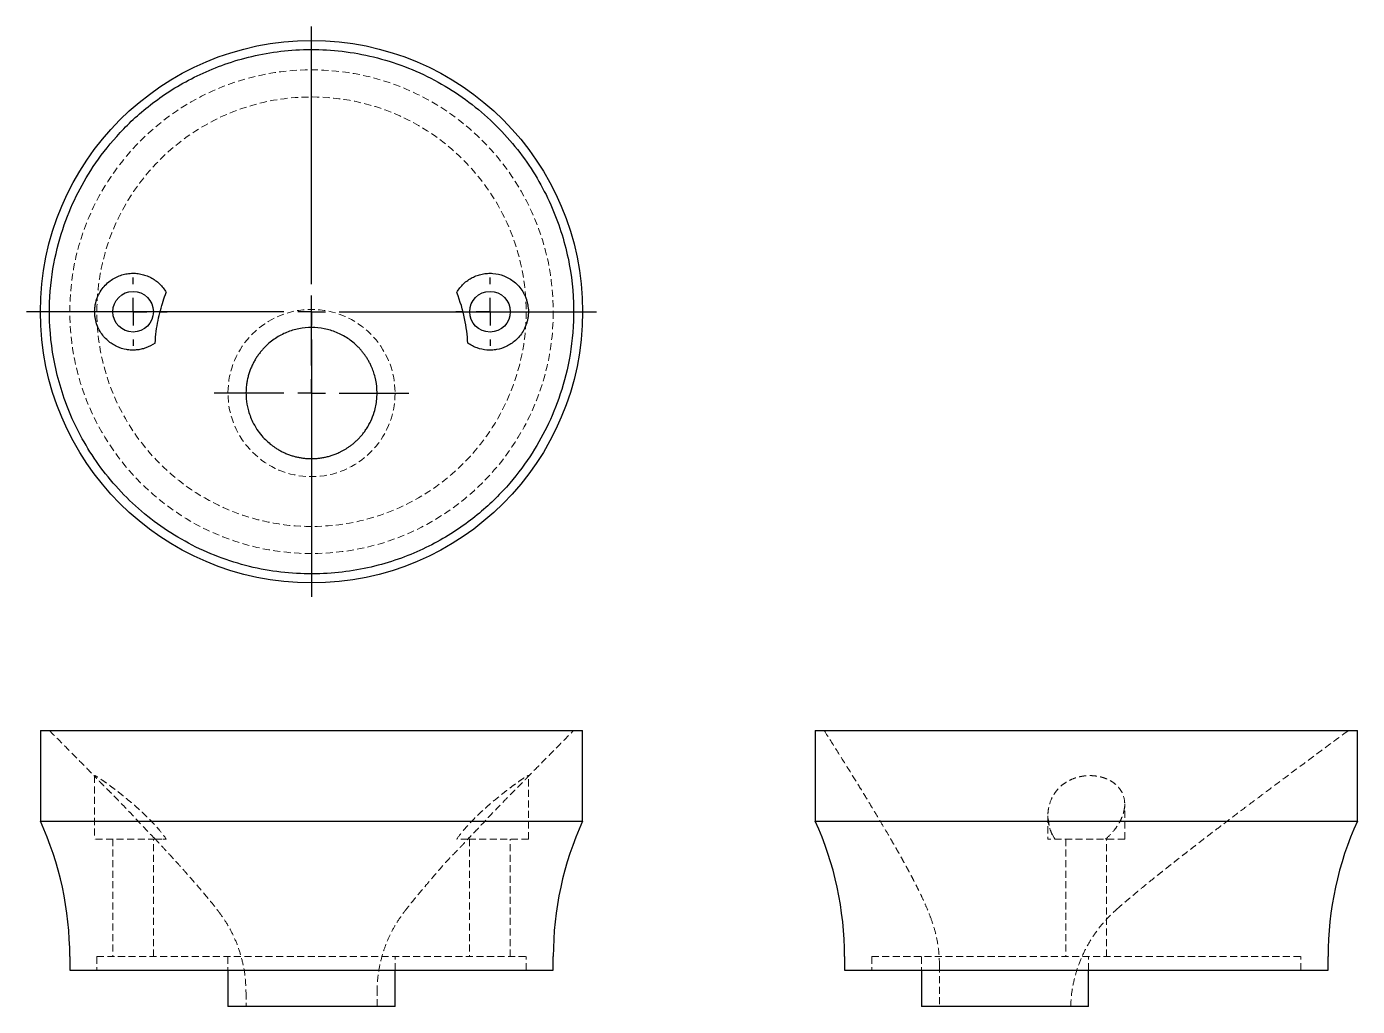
# Model space of a CAD drawing. Header units: millimetres. Extents: x 32 to 272, y 33 to 209.
import ezdxf

# ---------------------------------------------------------------- set-up
doc = ezdxf.new("R2010")
doc.units = ezdxf.units.MM
doc.linetypes.add('HIDDEN', pattern=[1.905, 1.27, -0.635])
doc.layers.add('10', color=7, linetype='Continuous')

# ---------------------------------------------------------------- blocks, each defined once
blk = doc.blocks.new('SW_CENTERMARKSYMBOL_0')
at = {"layer": '10', "color": 0}
for p, q in [((0, 5), (0, 6.17)), ((0, 0), (0, 2.5)), ((-5, 0), (-6.17, 0)), ((0, 0), (-2.5, 0)), ((0, 0), (0, -2.5)), ((0, 0), (2.5, 0)), ((5, 0), (6.17, 0)), ((0, -5), (0, -6.17))]:
    blk.add_line(p, q, dxfattribs=at)
blk = doc.blocks.new('SW_CENTERMARKSYMBOL_1')
at = {"layer": '10', "color": 0}
for p, q in [((0, 5), (0, 51.48)), ((0, 0), (0, 2.5)), ((-5, 0), (-51.48, 0)), ((0, 0), (-2.5, 0)), ((0, 0), (0, -2.5)), ((0, 0), (2.5, 0)), ((5, 0), (51.48, 0)), ((0, -5), (0, -51.48))]:
    blk.add_line(p, q, dxfattribs=at)
blk = doc.blocks.new('SW_CENTERMARKSYMBOL_2')
at = {"layer": '10', "color": 0}
for p, q in [((0, 5), (0, 6.17)), ((0, 0), (0, 2.5)), ((-5, 0), (-6.17, 0)), ((0, 0), (-2.5, 0)), ((0, 0), (0, -2.5)), ((0, 0), (2.5, 0)), ((5, 0), (6.17, 0)), ((0, -5), (0, -6.17))]:
    blk.add_line(p, q, dxfattribs=at)
blk = doc.blocks.new('SW_CENTERMARKSYMBOL_3')
at = {"layer": '10', "color": 0}
for p, q in [((0, 5), (0, 17.6)), ((0, 0), (0, 2.5)), ((-5, 0), (-17.6, 0)), ((0, 0), (-2.5, 0)), ((0, 0), (0, -2.5)), ((0, 0), (2.5, 0)), ((5, 0), (17.6, 0)), ((0, -5), (0, -17.6))]:
    blk.add_line(p, q, dxfattribs=at)

msp = doc.modelspace()

# ---------------------------------------------------------------- linework, layer by layer
at = {"color": 7, "linetype": 'Continuous', "lineweight": 25}
for p, q in [((34.02, 82.35), (34.02, 66.02)), ((34.02, 82.35), (83, 82.35)), ((83, 82.35), (131.98, 82.35)), ((131.98, 66.02), (131.98, 82.35)), ((174.02, 82.35), (174.02, 66.02)), ((174.02, 82.35), (271.98, 82.35)), ((271.98, 66.02), (271.98, 82.35)), ((34.02, 66.02), (83, 66.02)), ((83, 66.02), (131.98, 66.02)), ((174.02, 66.02), (271.98, 66.02)), ((39.32, 41.53), (39.32, 39.08)), ((126.68, 39.08), (126.68, 41.53)), ((179.32, 41.53), (179.32, 39.08)), ((266.68, 39.08), (266.68, 41.53)), ((39.32, 39.08), (83, 39.08)), ((67.9, 39.08), (67.9, 32.55)), ((83, 39.08), (126.68, 39.08)), ((98.1, 32.55), (98.1, 39.08)), ((179.32, 39.08), (266.68, 39.08)), ((193.2, 39.08), (193.2, 32.55)), ((223.41, 32.55), (223.41, 39.08)), ((98.1, 32.55), (67.9, 32.55)), ((223.41, 32.55), (193.2, 32.55))]:
    msp.add_line(p, q, dxfattribs=at)
at = {"color": 7, "linetype": 'HIDDEN', "lineweight": 18}
for p, q in [((43.81, 74.19), (43.81, 62.76)), ((122.19, 62.76), (122.19, 74.18)), ((229.94, 62.76), (229.94, 69.08)), ((216.27, 65.2), (216.06, 66.97)), ((216.06, 66.97), (216.06, 62.76)), ((54.76, 62.76), (43.81, 62.76)), ((47.08, 62.76), (47.08, 41.53)), ((54.43, 41.53), (54.43, 62.76)), ((122.19, 62.76), (111.24, 62.76)), ((111.57, 62.76), (111.57, 41.53)), ((118.92, 41.53), (118.92, 62.76)), ((229.94, 62.76), (216.06, 62.76)), ((217.34, 62.76), (216.76, 63.79)), ((219.33, 62.76), (219.33, 41.53)), ((226.67, 41.53), (226.67, 62.76)), ((99.82, 49.73), (99.82, 49.72)), ((44.22, 41.53), (121.78, 41.53)), ((44.22, 41.53), (44.22, 39.08)), ((67.9, 41.53), (67.9, 39.08)), ((98.1, 39.08), (98.1, 41.53)), ((121.78, 39.08), (121.78, 41.53)), ((184.22, 41.53), (261.78, 41.53)), ((184.22, 41.53), (184.22, 39.08)), ((193.2, 41.53), (193.2, 39.08)), ((223.41, 39.08), (223.41, 41.53)), ((261.78, 39.08), (261.78, 41.53)), ((196.47, 39.91), (196.47, 32.55)), ((71.16, 35.07), (71.16, 32.55)), ((94.84, 32.55), (94.84, 35.07))]:
    msp.add_line(p, q, dxfattribs=at)
at = {"color": 7, "linetype": 'Continuous', "lineweight": 25}
for centre, radius in [((83, 158), 48.98), ((50.75, 158), 3.67), ((115.25, 158), 3.67)]:
    msp.add_circle(centre, radius, dxfattribs=at)
at = {"color": 7, "linetype": 'HIDDEN', "lineweight": 18}
for centre, radius in [((83, 158), 43.68), ((83, 158), 38.78), ((83, 143.31), 15.1)]:
    msp.add_circle(centre, radius, dxfattribs=at)
at = {"color": 7, "linetype": 'Continuous', "lineweight": 25}
for centre, start, end in [((-19.85, 41.53), 0, 24.4502), ((185.85, 41.53), 155.5498, 180), ((120.15, 41.53), 0, 24.4502), ((325.85, 41.53), 155.5498, 180)]:
    msp.add_arc(centre, 59.17, start, end, dxfattribs=at)
for points, knots in [([(41.18, 180.21), (40.26, 178.46), (39.38, 176.55), (37.83, 172.36), (37.15, 170.08), (36.12, 165.14), (35.78, 162.47), (35.58, 156.8), (35.73, 153.79), (36.71, 147.55), (37.54, 144.32), (40.01, 137.86), (41.65, 134.63), (45.8, 128.47), (48.31, 125.54), (54.06, 120.32), (57.31, 118.03), (64.28, 114.33), (68, 112.92), (75.55, 111.08), (79.37, 110.64), (86.8, 110.66), (90.4, 111.1), (97.14, 112.68), (100.28, 113.8), (105.99, 116.49), (108.57, 118.04), (113.15, 121.38), (115.17, 123.16), (118.69, 126.78), (120.2, 128.62), (122.8, 132.26), (123.89, 134.05), (125.74, 137.54), (126.62, 139.45), (128.17, 143.64), (128.85, 145.92), (129.88, 150.86), (130.22, 153.53), (130.42, 159.2), (130.27, 162.21), (129.29, 168.45), (128.46, 171.68), (125.99, 178.14), (124.35, 181.37), (120.2, 187.53), (117.69, 190.46), (111.94, 195.68), (108.69, 197.97), (101.72, 201.67), (98, 203.08), (90.45, 204.92), (86.63, 205.36), (79.2, 205.34), (75.6, 204.9), (68.86, 203.32), (65.72, 202.2), (60.01, 199.51), (57.43, 197.96), (52.85, 194.62), (50.83, 192.84), (47.31, 189.22), (45.8, 187.38), (43.2, 183.74), (42.11, 181.95), (41.18, 180.21)], [0, 0, 0, 0, 0.03125, 0.03125, 0.0625, 0.0625, 0.09375, 0.09375, 0.125, 0.125, 0.15625, 0.15625, 0.1875, 0.1875, 0.21875, 0.21875, 0.25, 0.25, 0.28125, 0.28125, 0.3125, 0.3125, 0.34375, 0.34375, 0.375, 0.375, 0.40625, 0.40625, 0.4375, 0.4375, 0.46875, 0.46875, 0.5, 0.5, 0.53125, 0.53125, 0.5625, 0.5625, 0.59375, 0.59375, 0.625, 0.625, 0.65625, 0.65625, 0.6875, 0.6875, 0.71875, 0.71875, 0.75, 0.75, 0.78125, 0.78125, 0.8125, 0.8125, 0.84375, 0.84375, 0.875, 0.875, 0.90625, 0.90625, 0.9375, 0.9375, 0.96875, 0.96875, 1, 1, 1, 1]), ([(54.76, 152.34), (54.21, 151.95), (53.65, 151.67), (52.79, 151.36), (52.5, 151.28), (51.92, 151.15), (51.62, 151.11), (51.03, 151.06), (50.74, 151.05), (50.14, 151.08), (49.85, 151.11), (48.97, 151.27), (48.39, 151.44), (47.53, 151.85), (47.25, 152), (46.7, 152.36), (46.43, 152.56), (45.92, 153.01), (45.67, 153.27), (45.2, 153.82), (44.98, 154.13), (44.59, 154.78), (44.42, 155.14), (44.13, 155.89), (44.02, 156.29), (43.9, 156.91), (43.87, 157.13), (43.83, 157.55), (43.82, 157.76), (43.81, 158.19), (43.82, 158.41), (43.86, 158.84), (43.89, 159.05), (44.01, 159.69), (44.13, 160.1), (44.35, 160.69), (44.44, 160.89), (44.62, 161.26), (44.72, 161.44), (45.04, 161.96), (45.28, 162.29), (45.8, 162.87), (46.08, 163.14), (46.66, 163.62), (46.97, 163.82), (47.59, 164.18), (47.9, 164.34), (48.55, 164.59), (48.88, 164.69), (49.54, 164.84), (49.87, 164.89), (50.53, 164.94), (50.86, 164.95), (51.51, 164.91), (51.83, 164.86), (52.46, 164.73), (52.77, 164.65), (53.37, 164.43), (53.66, 164.31), (54.23, 164.02), (54.5, 163.85), (55.03, 163.48), (55.28, 163.27), (55.99, 162.6), (56.41, 162.08), (56.76, 161.47)], [0, 0, 0, 0, 0.0625, 0.0625, 0.09375, 0.09375, 0.125, 0.125, 0.15625, 0.15625, 0.1875, 0.1875, 0.25, 0.25, 0.28125, 0.28125, 0.3125, 0.3125, 0.34375, 0.34375, 0.375, 0.375, 0.40625, 0.40625, 0.4375, 0.4375, 0.453125, 0.453125, 0.46875, 0.46875, 0.484375, 0.484375, 0.5, 0.5, 0.53125, 0.53125, 0.546875, 0.546875, 0.5625, 0.5625, 0.59375, 0.59375, 0.625, 0.625, 0.65625, 0.65625, 0.6875, 0.6875, 0.71875, 0.71875, 0.75, 0.75, 0.78125, 0.78125, 0.8125, 0.8125, 0.84375, 0.84375, 0.875, 0.875, 0.90625, 0.90625, 0.9375, 0.9375, 1, 1, 1, 1]), ([(109.24, 161.47), (109.59, 162.08), (110.01, 162.6), (110.72, 163.27), (110.97, 163.48), (111.5, 163.85), (111.77, 164.01), (112.33, 164.31), (112.62, 164.43), (113.22, 164.65), (113.53, 164.73), (114.16, 164.86), (114.48, 164.9), (115.13, 164.95), (115.46, 164.94), (116.44, 164.87), (117.1, 164.72), (118.08, 164.35), (118.4, 164.19), (119.02, 163.83), (119.32, 163.63), (119.91, 163.16), (120.19, 162.89), (120.7, 162.3), (120.94, 161.99), (121.26, 161.46), (121.36, 161.28), (121.55, 160.91), (121.63, 160.72), (121.79, 160.33), (121.85, 160.13), (121.97, 159.72), (122.02, 159.5), (122.14, 158.87), (122.19, 158.44), (122.19, 157.79), (122.18, 157.58), (122.14, 157.15), (122.11, 156.94), (122.03, 156.53), (121.98, 156.32), (121.87, 155.92), (121.81, 155.73), (121.59, 155.16), (121.42, 154.81), (121.03, 154.14), (120.81, 153.83), (120.35, 153.28), (120.1, 153.03), (119.58, 152.57), (119.31, 152.37), (118.76, 152.01), (118.48, 151.85), (117.63, 151.45), (117.04, 151.27), (116.15, 151.11), (115.85, 151.08), (115.26, 151.05), (114.96, 151.06), (114.08, 151.13), (113.5, 151.26), (112.64, 151.56), (112.36, 151.68), (111.79, 151.97), (111.51, 152.14), (111.24, 152.34)], [0, 0, 0, 0, 0.0625, 0.0625, 0.09375, 0.09375, 0.125, 0.125, 0.15625, 0.15625, 0.1875, 0.1875, 0.21875, 0.21875, 0.25, 0.25, 0.3125, 0.3125, 0.34375, 0.34375, 0.375, 0.375, 0.40625, 0.40625, 0.4375, 0.4375, 0.453125, 0.453125, 0.46875, 0.46875, 0.484375, 0.484375, 0.5, 0.5, 0.53125, 0.53125, 0.546875, 0.546875, 0.5625, 0.5625, 0.578125, 0.578125, 0.59375, 0.59375, 0.625, 0.625, 0.65625, 0.65625, 0.6875, 0.6875, 0.71875, 0.71875, 0.75, 0.75, 0.8125, 0.8125, 0.84375, 0.84375, 0.875, 0.875, 0.9375, 0.9375, 0.96875, 0.96875, 1, 1, 1, 1]), ([(111.24, 152.34), (111.17, 153.75), (110.99, 155.24), (110.34, 158.3), (109.88, 159.88), (109.24, 161.47)], [0, 0, 0, 0, 0.5, 0.5, 1, 1, 1, 1]), ([(54.76, 152.34), (54.83, 153.78), (55.01, 155.14), (55.51, 157.67), (55.83, 158.84), (56.19, 159.92)], [0, 0, 0, 0, 0.5, 0.5, 1, 1, 1, 1]), ([(91.33, 151.72), (90.77, 152.27), (90.18, 152.75), (89.22, 153.39), (88.89, 153.58), (88.21, 153.95), (87.86, 154.11), (86.79, 154.56), (86.06, 154.78), (84.55, 155.08), (83.77, 155.16), (82.24, 155.16), (81.47, 155.08), (80.34, 154.86), (79.96, 154.77), (79.22, 154.54), (78.86, 154.41), (78.15, 154.12), (77.81, 153.96), (77.13, 153.6), (76.79, 153.4), (75.82, 152.75), (75.23, 152.27), (74.67, 151.72)], [0, 0, 0, 0, 0.125, 0.125, 0.1875, 0.1875, 0.25, 0.25, 0.375, 0.375, 0.5, 0.5, 0.625, 0.625, 0.6875, 0.6875, 0.75, 0.75, 0.8125, 0.8125, 0.875, 0.875, 1, 1, 1, 1]), ([(74.67, 151.72), (74.6, 151.64), (74.45, 151.49), (74.23, 151.25), (74.01, 151.01), (73.87, 150.84), (73.8, 150.76)], [0, 0, 0, 0, 0.246776, 0.495695, 0.746767, 1, 1, 1, 1]), ([(92.19, 135.84), (92.26, 135.93), (92.4, 136.1), (92.61, 136.39), (92.83, 136.71), (93.06, 137.05), (93.35, 137.56), (93.84, 138.48), (94.44, 140.04), (94.82, 141.97), (94.87, 144.1), (94.57, 146.13), (94.01, 147.74), (93.51, 148.77), (93.2, 149.32), (92.87, 149.85), (92.52, 150.35), (92.14, 150.83), (91.75, 151.29), (91.47, 151.58), (91.33, 151.72)], [0, 0, 0, 0, 0.018873, 0.039476, 0.061809, 0.085874, 0.11167, 0.163399, 0.267051, 0.403744, 0.503037, 0.635302, 0.756821, 0.793019, 0.828726, 0.863943, 0.898675, 0.932926, 0.9667, 1, 1, 1, 1]), ([(73.8, 150.76), (73.73, 150.66), (73.58, 150.48), (73.38, 150.2), (73.17, 149.91), (72.98, 149.61), (72.79, 149.31), (72.62, 148.99), (72.45, 148.67), (72.28, 148.34), (72.13, 148), (71.99, 147.66), (71.86, 147.31), (71.74, 146.95), (71.63, 146.59), (71.52, 146.22), (71.44, 145.85), (71.36, 145.46), (71.29, 145.08), (71.21, 144.49), (71.14, 143.55), (71.18, 142.09), (71.51, 140.2), (72.19, 138.34), (73.09, 136.78), (73.96, 135.62), (74.85, 134.69), (75.72, 133.95), (76.51, 133.39), (77.21, 132.97), (77.85, 132.64), (78.5, 132.35), (79.15, 132.1), (79.8, 131.9), (80.45, 131.74), (81.1, 131.61), (81.74, 131.53), (82.37, 131.48), (82.79, 131.47), (83, 131.47)], [0, 0, 0, 0, 0.0128641, 0.0258452, 0.0389436, 0.0521599, 0.0654946, 0.078948, 0.0925206, 0.1062129, 0.1200253, 0.1339581, 0.1480118, 0.1621867, 0.1764833, 0.1909018, 0.2054427, 0.2201062, 0.2348928, 0.2498027, 0.2875521, 0.3430388, 0.4162465, 0.5071515, 0.5679364, 0.6228216, 0.6718138, 0.7149231, 0.7521657, 0.7794737, 0.8061837, 0.8323081, 0.8578599, 0.8828531, 0.9073027, 0.9312246, 0.9546357, 0.9775544, 1, 1, 1, 1]), ([(83, 131.47), (83.11, 131.47), (83.34, 131.47), (83.67, 131.49), (84.01, 131.51), (84.35, 131.54), (84.69, 131.59), (85.04, 131.64), (85.38, 131.71), (85.72, 131.78), (86.07, 131.87), (86.41, 131.97), (86.75, 132.08), (87.09, 132.19), (87.43, 132.33), (87.76, 132.47), (88.14, 132.64), (88.55, 132.85), (89.01, 133.1), (89.47, 133.39), (89.94, 133.71), (90.4, 134.06), (90.86, 134.45), (91.32, 134.88), (91.77, 135.34), (92.05, 135.67), (92.19, 135.84)], [0, 0, 0, 0, 0.031162, 0.062542, 0.094146, 0.125981, 0.158056, 0.190375, 0.222947, 0.255777, 0.288871, 0.322237, 0.35588, 0.389806, 0.42402, 0.458529, 0.493337, 0.541323, 0.591365, 0.643473, 0.697658, 0.753928, 0.812291, 0.872753, 0.935321, 1, 1, 1, 1])]:
    msp.add_open_spline(points, degree=3, knots=knots, dxfattribs=at)
msp.add_open_spline([(56.19, 159.92), (56.36, 160.43), (56.55, 160.95), (56.76, 161.47)], degree=3, dxfattribs=at)
at = {"color": 7, "linetype": 'HIDDEN', "lineweight": 18}
for points, knots in [([(35.65, 82.35), (36.65, 81.35), (38.55, 79.44), (41.23, 76.72), (43.05, 74.88), (43.98, 73.93), (44.1, 73.8)], [0, 0, 0, 0, 0.3504734, 0.6684309, 0.9534914, 1, 1, 1, 1]), ([(121.86, 73.76), (121.9, 73.81), (122.79, 74.71), (124.6, 76.55), (127.39, 79.37), (129.33, 81.33), (130.35, 82.35)], [0, 0, 0, 0, 0.015251, 0.31459, 0.642867, 1, 1, 1, 1]), ([(175.65, 82.35), (176.42, 81.13), (177.9, 78.8), (180, 75.45), (181.87, 72.43), (183.52, 69.73), (184.95, 67.36), (186.17, 65.32), (187.18, 63.61), (188, 62.2), (188.68, 61.01), (189.27, 59.97), (189.8, 59.02), (190.26, 58.18), (190.66, 57.45), (191, 56.81), (191.35, 56.17), (191.74, 55.42), (192.2, 54.52), (192.75, 53.42), (193.41, 52.05), (194.15, 50.42), (194.62, 49.24), (194.86, 48.63)], [0, 0, 0, 0, 0.111955, 0.213537, 0.304881, 0.38609, 0.457244, 0.518402, 0.569612, 0.610918, 0.644393, 0.67556, 0.702858, 0.727984, 0.749451, 0.767221, 0.784225, 0.806304, 0.832002, 0.862717, 0.901732, 0.949496, 1, 1, 1, 1]), ([(228.5, 50.09), (228.59, 50.17), (228.93, 50.47), (229.51, 50.97), (230.27, 51.62), (231.06, 52.28), (232.07, 53.13), (233.26, 54.12), (234.54, 55.15), (235.63, 56.03), (236.55, 56.76), (237.34, 57.39), (238.08, 57.98), (238.83, 58.57), (239.54, 59.13), (240.24, 59.68), (240.97, 60.25), (241.86, 60.93), (243.07, 61.88), (244.67, 63.11), (246.71, 64.67), (249.07, 66.47), (251.78, 68.52), (254.83, 70.81), (258.22, 73.35), (261.96, 76.14), (266.04, 79.17), (268.87, 81.26), (270.35, 82.35)], [0, 0, 0, 0, 0.006747, 0.025671, 0.04382, 0.063272, 0.084043, 0.119035, 0.150851, 0.177088, 0.19892, 0.217154, 0.234682, 0.252405, 0.271523, 0.285958, 0.30284, 0.324019, 0.349516, 0.390263, 0.438768, 0.495079, 0.55925, 0.631335, 0.711392, 0.799482, 0.895665, 1, 1, 1, 1]), ([(54.76, 62.76), (54.21, 63.31), (53.65, 63.89), (52.79, 64.8), (52.5, 65.11), (51.92, 65.73), (51.62, 66.05), (51.03, 66.67), (50.74, 66.99), (50.14, 67.61), (49.85, 67.92), (48.97, 68.84), (48.39, 69.44), (47.53, 70.32), (47.25, 70.61), (46.7, 71.17), (46.43, 71.44), (45.92, 71.95), (45.67, 72.21), (45.2, 72.67), (44.98, 72.89), (44.59, 73.29), (44.42, 73.47), (44.13, 73.77), (44.02, 73.9), (43.9, 74.05), (43.87, 74.09), (43.83, 74.15), (43.82, 74.18), (43.81, 74.21), (43.82, 74.22), (43.86, 74.22), (43.89, 74.21), (44.01, 74.16), (44.13, 74.1), (44.35, 73.96), (44.44, 73.91), (44.62, 73.79), (44.72, 73.72), (45.04, 73.51), (45.28, 73.34), (45.8, 72.98), (46.08, 72.78), (46.66, 72.35), (46.97, 72.12), (47.59, 71.65), (47.9, 71.4), (48.55, 70.9), (48.88, 70.63), (49.54, 70.1), (49.87, 69.82), (50.53, 69.27), (50.86, 68.98), (51.51, 68.41), (51.83, 68.13), (52.46, 67.55), (52.77, 67.26), (53.37, 66.68), (53.66, 66.39), (54.23, 65.81), (54.5, 65.52), (55.03, 64.94), (55.28, 64.65), (55.99, 63.81), (56.41, 63.27), (56.76, 62.76)], [0, 0, 0, 0, 0.0625, 0.0625, 0.09375, 0.09375, 0.125, 0.125, 0.15625, 0.15625, 0.1875, 0.1875, 0.25, 0.25, 0.28125, 0.28125, 0.3125, 0.3125, 0.34375, 0.34375, 0.375, 0.375, 0.40625, 0.40625, 0.4375, 0.4375, 0.453125, 0.453125, 0.46875, 0.46875, 0.484375, 0.484375, 0.5, 0.5, 0.53125, 0.53125, 0.546875, 0.546875, 0.5625, 0.5625, 0.59375, 0.59375, 0.625, 0.625, 0.65625, 0.65625, 0.6875, 0.6875, 0.71875, 0.71875, 0.75, 0.75, 0.78125, 0.78125, 0.8125, 0.8125, 0.84375, 0.84375, 0.875, 0.875, 0.90625, 0.90625, 0.9375, 0.9375, 1, 1, 1, 1]), ([(109.24, 62.76), (109.59, 63.27), (110.01, 63.81), (110.72, 64.65), (110.97, 64.94), (111.5, 65.52), (111.77, 65.8), (112.33, 66.38), (112.62, 66.67), (113.22, 67.25), (113.53, 67.54), (114.16, 68.12), (114.48, 68.41), (115.13, 68.98), (115.46, 69.26), (116.44, 70.09), (117.1, 70.62), (118.08, 71.39), (118.4, 71.64), (119.02, 72.11), (119.32, 72.34), (119.91, 72.76), (120.19, 72.97), (120.7, 73.33), (120.94, 73.5), (121.26, 73.71), (121.36, 73.78), (121.55, 73.9), (121.63, 73.95), (121.79, 74.05), (121.85, 74.09), (121.97, 74.15), (122.02, 74.18), (122.14, 74.23), (122.19, 74.23), (122.19, 74.18), (122.18, 74.16), (122.14, 74.09), (122.11, 74.05), (122.03, 73.96), (121.98, 73.9), (121.87, 73.77), (121.81, 73.7), (121.59, 73.48), (121.42, 73.3), (121.03, 72.9), (120.81, 72.68), (120.35, 72.22), (120.1, 71.97), (119.58, 71.45), (119.31, 71.18), (118.76, 70.62), (118.48, 70.34), (117.63, 69.46), (117.04, 68.85), (116.15, 67.92), (115.85, 67.61), (115.26, 66.98), (114.96, 66.67), (114.08, 65.73), (113.5, 65.11), (112.64, 64.21), (112.36, 63.91), (111.79, 63.32), (111.51, 63.03), (111.24, 62.76)], [0, 0, 0, 0, 0.0625, 0.0625, 0.09375, 0.09375, 0.125, 0.125, 0.15625, 0.15625, 0.1875, 0.1875, 0.21875, 0.21875, 0.25, 0.25, 0.3125, 0.3125, 0.34375, 0.34375, 0.375, 0.375, 0.40625, 0.40625, 0.4375, 0.4375, 0.453125, 0.453125, 0.46875, 0.46875, 0.484375, 0.484375, 0.5, 0.5, 0.53125, 0.53125, 0.546875, 0.546875, 0.5625, 0.5625, 0.578125, 0.578125, 0.59375, 0.59375, 0.625, 0.625, 0.65625, 0.65625, 0.6875, 0.6875, 0.71875, 0.71875, 0.75, 0.75, 0.8125, 0.8125, 0.84375, 0.84375, 0.875, 0.875, 0.9375, 0.9375, 0.96875, 0.96875, 1, 1, 1, 1]), ([(226.47, 62.76), (227.08, 63.27), (227.6, 63.81), (228.27, 64.65), (228.48, 64.94), (228.85, 65.52), (229.01, 65.8), (229.31, 66.38), (229.43, 66.67), (229.65, 67.25), (229.73, 67.54), (229.86, 68.12), (229.9, 68.41), (229.95, 68.98), (229.94, 69.26), (229.87, 70.09), (229.72, 70.62), (229.35, 71.39), (229.19, 71.64), (228.83, 72.11), (228.63, 72.34), (228.16, 72.76), (227.89, 72.97), (227.3, 73.33), (226.99, 73.5), (226.46, 73.71), (226.28, 73.78), (225.91, 73.9), (225.72, 73.95), (225.33, 74.05), (225.13, 74.09), (224.72, 74.15), (224.5, 74.18), (223.87, 74.23), (223.44, 74.23), (222.79, 74.18), (222.58, 74.16), (222.15, 74.09), (221.94, 74.05), (221.53, 73.96), (221.32, 73.9), (220.92, 73.77), (220.73, 73.7), (220.16, 73.48), (219.81, 73.3), (219.14, 72.9), (218.83, 72.68), (218.28, 72.22), (218.03, 71.97), (217.57, 71.45), (217.37, 71.18), (217.01, 70.62), (216.85, 70.34), (216.45, 69.46), (216.27, 68.85), (216.11, 67.92), (216.08, 67.61), (216.05, 66.98), (216.06, 66.67), (216.13, 65.73), (216.26, 65.11), (216.56, 64.21), (216.68, 63.91), (216.97, 63.32), (217.14, 63.03), (217.34, 62.76)], [0, 0, 0, 0, 0.0625, 0.0625, 0.09375, 0.09375, 0.125, 0.125, 0.15625, 0.15625, 0.1875, 0.1875, 0.21875, 0.21875, 0.25, 0.25, 0.3125, 0.3125, 0.34375, 0.34375, 0.375, 0.375, 0.40625, 0.40625, 0.4375, 0.4375, 0.453125, 0.453125, 0.46875, 0.46875, 0.484375, 0.484375, 0.5, 0.5, 0.53125, 0.53125, 0.546875, 0.546875, 0.5625, 0.5625, 0.578125, 0.578125, 0.59375, 0.59375, 0.625, 0.625, 0.65625, 0.65625, 0.6875, 0.6875, 0.71875, 0.71875, 0.75, 0.75, 0.8125, 0.8125, 0.84375, 0.84375, 0.875, 0.875, 0.9375, 0.9375, 0.96875, 0.96875, 1, 1, 1, 1]), ([(54.58, 62.94), (54.74, 62.78), (55.12, 62.37), (55.99, 61.44), (57.21, 60.13), (58.7, 58.5), (59.9, 57.16), (60.91, 56.02), (61.7, 55.11), (62.41, 54.3), (63.04, 53.57), (63.61, 52.89), (64.28, 52.09), (65.09, 51.09), (65.75, 50.28), (66.12, 49.79), (66.17, 49.73)], [0, 0, 0, 0, 0.037708, 0.091908, 0.213209, 0.338853, 0.471607, 0.538848, 0.605931, 0.675273, 0.717567, 0.766849, 0.823514, 0.895091, 0.985073, 1, 1, 1, 1]), ([(54.76, 62.76), (54.83, 62.76), (55.01, 62.76), (55.51, 62.76), (55.83, 62.76), (56.19, 62.76)], [0, 0, 0, 0, 0.5, 0.5, 1, 1, 1, 1]), ([(99.83, 49.72), (99.88, 49.79), (100.23, 50.26), (100.85, 51.02), (101.59, 51.93), (102.22, 52.7), (102.92, 53.52), (103.8, 54.56), (104.74, 55.66), (105.65, 56.73), (106.46, 57.67), (107.21, 58.51), (107.89, 59.24), (108.47, 59.84), (108.96, 60.33), (109.41, 60.79), (109.8, 61.2), (110.14, 61.55), (110.43, 61.86), (110.68, 62.14), (111.05, 62.54), (111.35, 62.86), (111.49, 63.01)], [0, 0, 0, 0, 0.012005, 0.090917, 0.152337, 0.19503, 0.248412, 0.316208, 0.39932, 0.468311, 0.530574, 0.586425, 0.637863, 0.68769, 0.736693, 0.782409, 0.824551, 0.862853, 0.897058, 0.927669, 0.964111, 1, 1, 1, 1]), ([(111.24, 62.76), (111.17, 62.76), (110.99, 62.76), (110.34, 62.76), (109.88, 62.76), (109.24, 62.76)], [0, 0, 0, 0, 0.5, 0.5, 1, 1, 1, 1]), ([(66.17, 49.73), (66.62, 49.11), (67.55, 47.84), (68.74, 45.67), (69.77, 43.3), (70.54, 40.71), (71.06, 37.95), (71.13, 36.04), (71.16, 35.06)], [0, 0, 0, 0, 0.151757, 0.309092, 0.472433, 0.642034, 0.817948, 1, 1, 1, 1]), ([(94.84, 35.06), (94.85, 35.74), (94.89, 37.16), (95.19, 39.41), (95.71, 41.63), (96.43, 43.76), (97.31, 45.76), (98.43, 47.8), (99.35, 49.07), (99.83, 49.73)], [0, 0, 0, 0, 0.127059, 0.270053, 0.429221, 0.559183, 0.697955, 0.84511, 1, 1, 1, 1]), ([(194.85, 48.65), (195.1, 47.95), (195.6, 46.55), (196.09, 44.36), (196.41, 42.14), (196.45, 40.65), (196.47, 39.91)], [0, 0, 0, 0, 0.249481, 0.500004, 0.750525, 1, 1, 1, 1]), ([(220.19, 32.55), (220.21, 33.11), (220.26, 34.53), (220.65, 36.8), (221.32, 39.34), (222.29, 41.8), (223.51, 44.15), (224.97, 46.33), (226.62, 48.34), (227.88, 49.51), (228.5, 50.09)], [0, 0, 0, 0, 0.083638, 0.21378, 0.34543, 0.477847, 0.610263, 0.741913, 0.872055, 1, 1, 1, 1])]:
    msp.add_open_spline(points, degree=3, knots=knots, dxfattribs=at)
msp.add_open_spline([(56.19, 62.76), (56.36, 62.76), (56.55, 62.76), (56.76, 62.76)], degree=3, dxfattribs=at)

# ---------------------------------------------------------------- block references
at = {"layer": '10'}
for name, p in [('SW_CENTERMARKSYMBOL_1', (83, 158)), ('SW_CENTERMARKSYMBOL_0', (50.75, 158)), ('SW_CENTERMARKSYMBOL_2', (115.25, 158)), ('SW_CENTERMARKSYMBOL_3', (83, 143.31))]:
    msp.add_blockref(name, p, dxfattribs=at)

doc.saveas('drawing.dxf')
